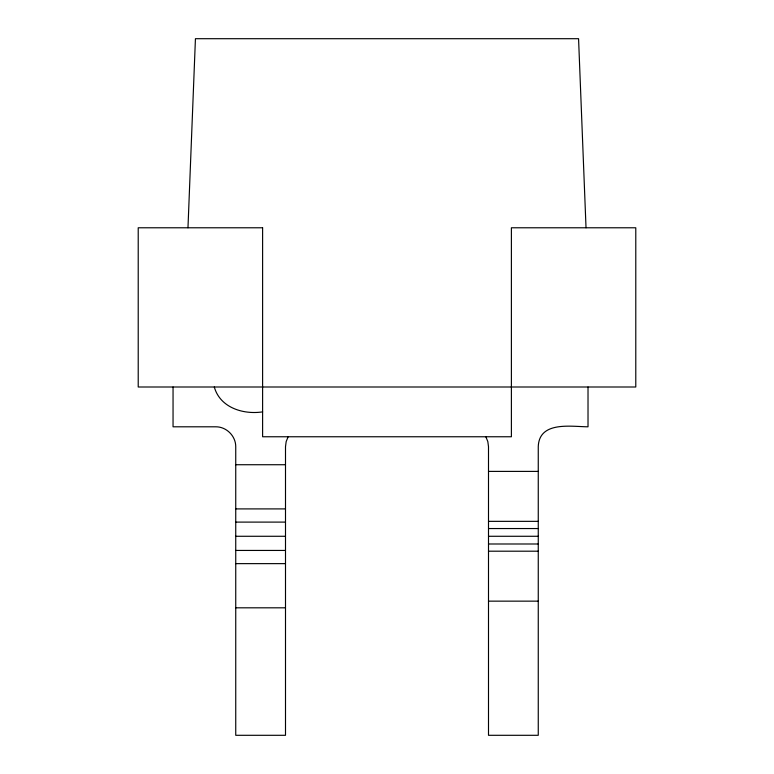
<?xml version="1.0" encoding="UTF-8"?>
<svg xmlns="http://www.w3.org/2000/svg" width="774" height="774" viewBox="0 0 774 774"><rect width="100%" height="100%" fill="white"/><g stroke="black" fill="none" stroke-linecap="round" stroke-linejoin="round"><path stroke-width="1.16" d="M187.976 227.779L195.435 38.7L578.565 38.7L586.024 227.779M288.16 436.759L286.177 441.557L285.5 446.704L285.5 735.3L235.741 735.3L235.741 446.704C235.809 436.052 226.492 426.735 215.84 426.803L173.047 426.803L173.047 387M262.609 411.874C243.297 414.816 220.068 407.714 214.301 387M235.741 464.729L285.5 464.729M488.5 471.395L538.259 471.395M235.741 508.905L285.5 508.905M488.5 521.347L538.259 521.347M235.741 522.102L285.5 522.102M488.5 528.545L538.259 528.545M235.741 536.276L285.5 536.276M488.5 536.276L538.259 536.276M488.5 543.996L538.259 543.996M235.741 550.44L285.5 550.44M488.5 551.194L538.259 551.194M235.741 563.636L285.5 563.636M488.5 601.146L538.259 601.146M235.741 607.813L285.5 607.813M485.84 436.759L487.823 441.557L488.5 446.704L488.5 735.3L538.259 735.3L538.259 446.704C539.12 420.814 571.173 426.697 588.017 426.803L588.017 387M262.609 227.779L138.217 227.779L138.217 387L635.783 387L635.783 227.779L511.391 227.779L511.391 436.759L262.609 436.759L262.609 227.779"/></g></svg>
